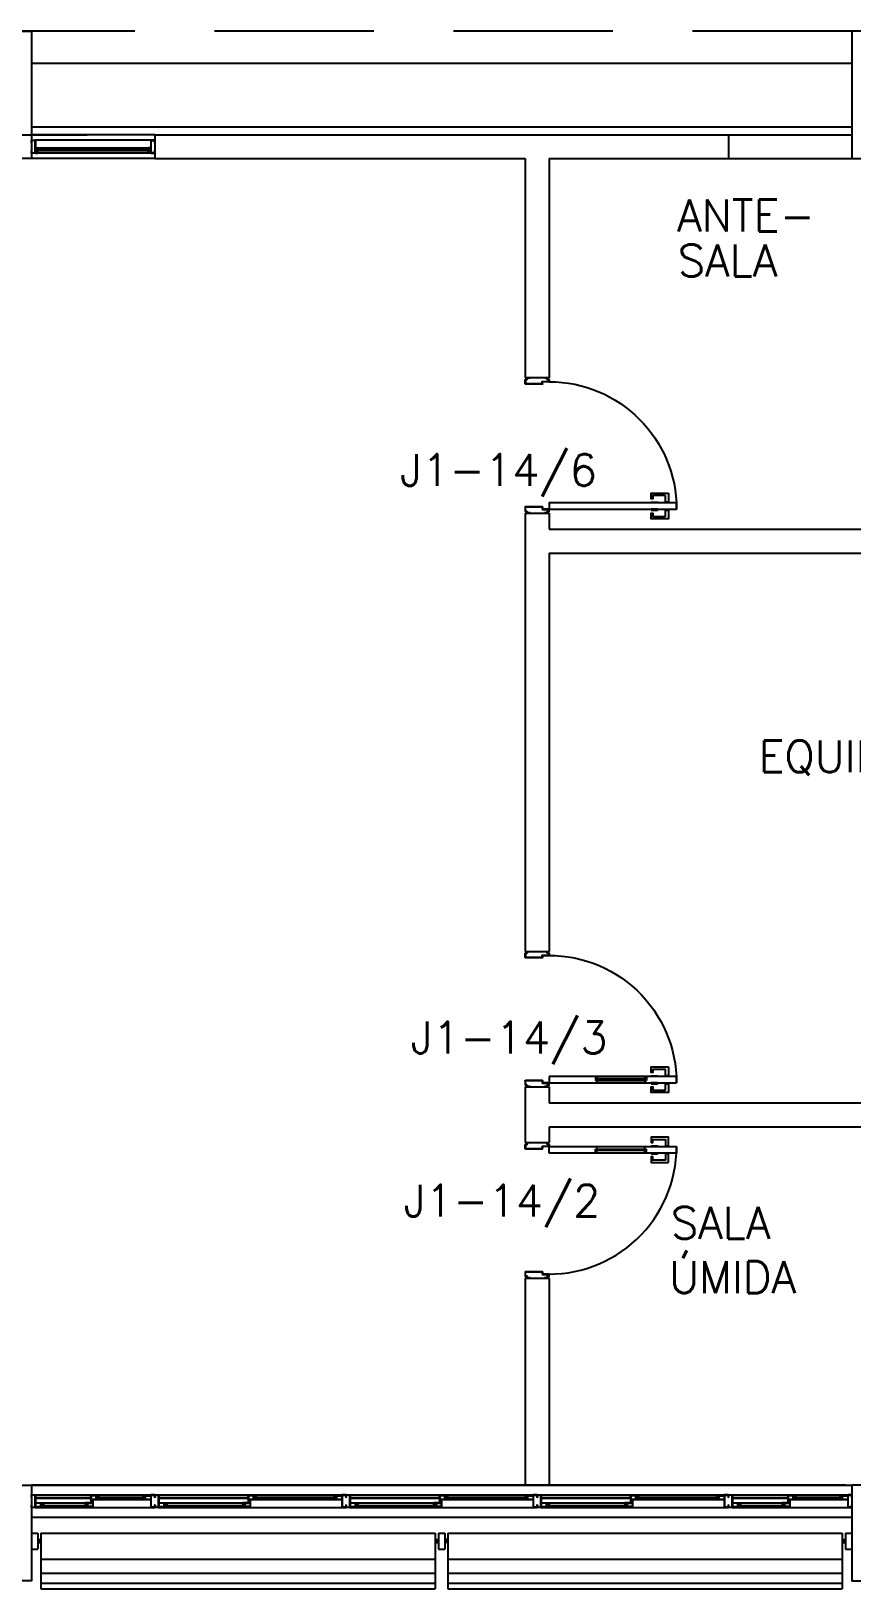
# Model space of a CAD drawing. Header units: millimetres. Extents: x 1887 to 2405, y 1100 to 1335.
# Drawn here: x 2076.41 to 2081.56, y 1254.95 to 1264.72 of the extents above; entities that cross this region are included whole.
import ezdxf

# ---------------------------------------------------------------- set-up
doc = ezdxf.new("R2010")
doc.units = ezdxf.units.MM
doc.linetypes.add('HIDDEN', pattern=[0.375, 0.25, -0.125])
for name, color, linetype in [('AR-ALV', 2, 'Continuous'), ('AR-BRISES', 1, 'Continuous'), ('AR-ESQ', 1, 'Continuous'), ('AR-ESQ-V', 1, 'Continuous'), ('AR-ESTC', 3, 'Continuous'), ('AR-PEITORIL', 1, 'Continuous'), ('AR-PERGOLAPROJ', 1, 'HIDDEN'), ('AR-PORTA', 1, 'Continuous'), ('AR-SHAFT', 1, 'Continuous'), ('BR-LINHAS', 1, 'Continuous'), ('BR-MONTANTE', 242, 'Continuous'), ('BR-PAINEL', 1, 'Continuous'), ('BR-SUPORTE', 1, 'Continuous'), ('DT-ESQ-BAGUETE-C', 2, 'Continuous'), ('DT-ESQ-BAGUETE-V', 1, 'Continuous'), ('DT-ESQ-CHAPA DOBRADA-V', 1, 'Continuous'), ('DT-ESQ-MARCO-V', 1, 'Continuous'), ('DT-ESQ-PERFIL CADEIRA-C', 2, 'Continuous'), ('DT-ESQ-PERFIL CADEIRA-V', 1, 'Continuous'), ('DT-ESQ-PERFIL U SIMPLES-C', 2, 'Continuous'), ('DT-ESQ-PERFIL U-C', 2, 'Continuous'), ('DT-ESQ-PERFIL U-V', 1, 'Continuous'), ('DT-ESQ-VIDRO-C', 2, 'Continuous'), ('ENDEREÇO', 2, 'Continuous'), ('maçaneta', 1, 'Continuous'), ('mov', 1, 'Continuous'), ('PM-PERFIL U-C', 2, 'Continuous'), ('PM-VIDRO', 1, 'Continuous'), ('pm1', 2, 'Continuous'), ('pm2', 2, 'Continuous'), ('TEXTO', 2, 'Continuous')]:
    doc.layers.add(name, color=color, linetype=linetype)
doc.styles.add('UNB-100', font='simplex.shx', dxfattribs={"height": 0.2})
doc.styles.add('UNB1-100', font='simplex.shx', dxfattribs={"height": 0.2})

# ---------------------------------------------------------------- blocks, each defined once
blk = doc.blocks.new('EF40-P')
at = {"layer": 'DT-ESQ-BAGUETE-C', "color": 2, "ltscale": 0.1}
for points in [[(0.4225, -0.08), (0.409, -0.08), (0.409, -0.0785), (0.422, -0.0785, 0.414214), (0.4225, -0.078), (0.4225, -0.067, 0.414214), (0.422, -0.0665), (0.409, -0.0665), (0.409, -0.065), (0.4225, -0.065, -0.414214), (0.424, -0.0665), (0.424, -0.0785, -0.414214)], [(0.7015, -0.08), (0.715, -0.08), (0.715, -0.0785), (0.702, -0.0785, -0.414214), (0.7015, -0.078), (0.7015, -0.067, -0.414214), (0.702, -0.0665), (0.715, -0.0665), (0.715, -0.065), (0.7015, -0.065, 0.414214), (0.7, -0.0665), (0.7, -0.0785, 0.414214)], [(1.41, -0.08), (1.3965, -0.08), (1.3965, -0.0785), (1.4095, -0.0785, 0.414214), (1.41, -0.078), (1.41, -0.067, 0.414214), (1.4095, -0.0665), (1.3965, -0.0665), (1.3965, -0.065), (1.41, -0.065, -0.414214), (1.4115, -0.0665), (1.4115, -0.0785, -0.414214)], [(1.9015, -0.08), (1.915, -0.08), (1.915, -0.0785), (1.902, -0.0785, -0.414214), (1.9015, -0.078), (1.9015, -0.067, -0.414214), (1.902, -0.0665), (1.915, -0.0665), (1.915, -0.065), (1.9015, -0.065, 0.414214), (1.9, -0.0665), (1.9, -0.0785, 0.414214)], [(2.61, -0.08), (2.5965, -0.08), (2.5965, -0.0785), (2.6095, -0.0785, 0.414214), (2.61, -0.078), (2.61, -0.067, 0.414214), (2.6095, -0.0665), (2.5965, -0.0665), (2.5965, -0.065), (2.61, -0.065, -0.414214), (2.6115, -0.0665), (2.6115, -0.0785, -0.414214)], [(3.1015, -0.08), (3.115, -0.08), (3.115, -0.0785), (3.102, -0.0785, -0.414214), (3.1015, -0.078), (3.1015, -0.067, -0.414214), (3.102, -0.0665), (3.115, -0.0665), (3.115, -0.065), (3.1015, -0.065, 0.414214), (3.1, -0.0665), (3.1, -0.0785, 0.414214)], [(3.81, -0.08), (3.7965, -0.08), (3.7965, -0.0785), (3.8095, -0.0785, 0.414214), (3.81, -0.078), (3.81, -0.067, 0.414214), (3.8095, -0.0665), (3.7965, -0.0665), (3.7965, -0.065), (3.81, -0.065, -0.414214), (3.8115, -0.0665), (3.8115, -0.0785, -0.414214)], [(4.3015, -0.08), (4.315, -0.08), (4.315, -0.0785), (4.302, -0.0785, -0.414214), (4.3015, -0.078), (4.3015, -0.067, -0.414214), (4.302, -0.0665), (4.315, -0.0665), (4.315, -0.065), (4.3015, -0.065, 0.414214), (4.3, -0.0665), (4.3, -0.0785, 0.414214)], [(4.7975, -0.08), (4.784, -0.08), (4.784, -0.0785), (4.797, -0.0785, 0.414214), (4.7975, -0.078), (4.7975, -0.067, 0.414214), (4.797, -0.0665), (4.784, -0.0665), (4.784, -0.065), (4.7975, -0.065, -0.414214), (4.799, -0.0665), (4.799, -0.0785, -0.414214)], [(5.0765, -0.08), (5.09, -0.08), (5.09, -0.0785), (5.077, -0.0785, -0.414214), (5.0765, -0.078), (5.0765, -0.067, -0.414214), (5.077, -0.0665), (5.09, -0.0665), (5.09, -0.065), (5.0765, -0.065, 0.414214), (5.075, -0.0665), (5.075, -0.0785, 0.414214)], [(0.0735, -0.125), (0.06, -0.125), (0.06, -0.1235), (0.073, -0.1235, 0.414214), (0.0735, -0.123), (0.0735, -0.112, 0.414214), (0.073, -0.1115), (0.06, -0.1115), (0.06, -0.11), (0.0735, -0.11, -0.414214), (0.075, -0.1115), (0.075, -0.1235, -0.414214)], [(0.339, -0.125), (0.3525, -0.125), (0.3525, -0.1235), (0.3395, -0.1235, -0.414214), (0.339, -0.123), (0.339, -0.112, -0.414214), (0.3395, -0.1115), (0.3525, -0.1115), (0.3525, -0.11), (0.339, -0.11, 0.414214), (0.3375, -0.1115), (0.3375, -0.1235, 0.414214)], [(0.8485, -0.125), (0.835, -0.125), (0.835, -0.1235), (0.848, -0.1235, 0.414214), (0.8485, -0.123), (0.8485, -0.112, 0.414214), (0.848, -0.1115), (0.835, -0.1115), (0.835, -0.11), (0.8485, -0.11, -0.414214), (0.85, -0.1115), (0.85, -0.1235, -0.414214)], [(1.3265, -0.125), (1.34, -0.125), (1.34, -0.1235), (1.327, -0.1235, -0.414214), (1.3265, -0.123), (1.3265, -0.112, -0.414214), (1.327, -0.1115), (1.34, -0.1115), (1.34, -0.11), (1.3265, -0.11, 0.414214), (1.325, -0.1115), (1.325, -0.1235, 0.414214)], [(2.0485, -0.125), (2.035, -0.125), (2.035, -0.1235), (2.048, -0.1235, 0.414214), (2.0485, -0.123), (2.0485, -0.112, 0.414214), (2.048, -0.1115), (2.035, -0.1115), (2.035, -0.11), (2.0485, -0.11, -0.414214), (2.05, -0.1115), (2.05, -0.1235, -0.414214)], [(2.5265, -0.125), (2.54, -0.125), (2.54, -0.1235), (2.527, -0.1235, -0.414214), (2.5265, -0.123), (2.5265, -0.112, -0.414214), (2.527, -0.1115), (2.54, -0.1115), (2.54, -0.11), (2.5265, -0.11, 0.414214), (2.525, -0.1115), (2.525, -0.1235, 0.414214)], [(3.2485, -0.125), (3.235, -0.125), (3.235, -0.1235), (3.248, -0.1235, 0.414214), (3.2485, -0.123), (3.2485, -0.112, 0.414214), (3.248, -0.1115), (3.235, -0.1115), (3.235, -0.11), (3.2485, -0.11, -0.414214), (3.25, -0.1115), (3.25, -0.1235, -0.414214)], [(3.7265, -0.125), (3.74, -0.125), (3.74, -0.1235), (3.727, -0.1235, -0.414214), (3.7265, -0.123), (3.7265, -0.112, -0.414214), (3.727, -0.1115), (3.74, -0.1115), (3.74, -0.11), (3.7265, -0.11, 0.414214), (3.725, -0.1115), (3.725, -0.1235, 0.414214)], [(4.4485, -0.125), (4.435, -0.125), (4.435, -0.1235), (4.448, -0.1235, 0.414214), (4.4485, -0.123), (4.4485, -0.112, 0.414214), (4.448, -0.1115), (4.435, -0.1115), (4.435, -0.11), (4.4485, -0.11, -0.414214), (4.45, -0.1115), (4.45, -0.1235, -0.414214)], [(4.714, -0.125), (4.7275, -0.125), (4.7275, -0.1235), (4.7145, -0.1235, -0.414214), (4.714, -0.123), (4.714, -0.112, -0.414214), (4.7145, -0.1115), (4.7275, -0.1115), (4.7275, -0.11), (4.714, -0.11, 0.414214), (4.7125, -0.1115), (4.7125, -0.1235, 0.414214)]]:
    blk.add_lwpolyline(points, format="xyb", close=True, dxfattribs=at)
at = {"layer": 'DT-ESQ-BAGUETE-V', "ltscale": 0.1}
for p, q in [((0.4225, -0.065), (0.7015, -0.065)), ((1.41, -0.065), (1.9015, -0.065)), ((2.61, -0.065), (3.1015, -0.065)), ((3.81, -0.065), (4.3015, -0.065)), ((4.7975, -0.065), (5.0765, -0.065))]:
    blk.add_line(p, q, dxfattribs=at)
at = {"layer": 'DT-ESQ-BAGUETE-V', "color": 1, "ltscale": 0.1}
for p, q in [((0.0735, -0.11), (0.339, -0.11)), ((0.8485, -0.11), (1.3265, -0.11)), ((2.0485, -0.11), (2.5265, -0.11)), ((3.2485, -0.11), (3.7265, -0.11)), ((4.4485, -0.11), (4.714, -0.11))]:
    blk.add_line(p, q, dxfattribs=at)
at = {"layer": 'DT-ESQ-CHAPA DOBRADA-V', "ltscale": 0.1}
for p, q in [((0.025, -0.077), (0.374, -0.077)), ((0.025, -0.08), (0.374, -0.08)), ((0.8, -0.077), (1.3615, -0.077)), ((0.8, -0.08), (1.3615, -0.08)), ((4.4, -0.077), (4.749, -0.077)), ((4.4, -0.08), (4.749, -0.08))]:
    blk.add_line(p, q, dxfattribs=at)
at = {"layer": 'DT-ESQ-CHAPA DOBRADA-V', "color": 1, "ltscale": 0.1}
for p, q in [((2, -0.077), (2.5615, -0.077)), ((2, -0.08), (2.5615, -0.08)), ((3.2, -0.077), (3.7615, -0.077)), ((3.2, -0.08), (3.7615, -0.08))]:
    blk.add_line(p, q, dxfattribs=at)
at = {"layer": 'DT-ESQ-PERFIL CADEIRA-C', "color": 2, "ltscale": 0.1}
for p, q in [((0.376, -0.0885), (0.4225, -0.0885)), ((0.75, -0.0885), (0.7015, -0.0885)), ((1.3635, -0.0885), (1.41, -0.0885)), ((1.95, -0.0885), (1.9015, -0.0885)), ((2.5635, -0.0885), (2.61, -0.0885)), ((3.15, -0.0885), (3.1015, -0.0885)), ((3.7635, -0.0885), (3.81, -0.0885)), ((4.35, -0.0885), (4.3015, -0.0885)), ((4.751, -0.0885), (4.7975, -0.0885)), ((5.125, -0.0885), (5.0765, -0.0885)), ((0.025, -0.1335), (0.0735, -0.1335)), ((0.3855, -0.1335), (0.339, -0.1335)), ((0.8, -0.1335), (0.8485, -0.1335)), ((1.373, -0.1335), (1.3265, -0.1335)), ((2, -0.1335), (2.0485, -0.1335)), ((2.573, -0.1335), (2.5265, -0.1335)), ((3.2, -0.1335), (3.2485, -0.1335)), ((3.773, -0.1335), (3.7265, -0.1335)), ((4.7605, -0.1335), (4.714, -0.1335))]:
    blk.add_line(p, q, dxfattribs=at)
at = {"layer": 'DT-ESQ-PERFIL CADEIRA-C', "ltscale": 0.1}
blk.add_line((4.4, -0.1335), (4.4485, -0.1335), dxfattribs=at)
at = {"layer": 'DT-ESQ-PERFIL CADEIRA-C', "color": 2, "ltscale": 0.1}
for points in [[(0.4225, -0.087, -1), (0.4225, -0.09), (0.376, -0.09, -0.414214), (0.374, -0.088), (0.374, -0.067, -0.414214), (0.376, -0.065), (0.4075, -0.065, -0.414214), (0.409, -0.0665), (0.409, -0.087)], [(0.409, -0.0885, -0.198913), (0.4079, -0.0881, -0.198913), (0.4075, -0.087), (0.4075, -0.067, 0.414214), (0.407, -0.0665), (0.376, -0.0665, 0.414214), (0.3755, -0.067), (0.3755, -0.088, 0.414214), (0.376, -0.0885)], [(0.7015, -0.09), (0.75, -0.09), (0.75, -0.0885), (0.715, -0.0885, 0.198912), (0.7161, -0.0881, 0.198913), (0.7165, -0.087), (0.7165, -0.067, -0.414214), (0.717, -0.0665), (0.75, -0.0665), (0.75, -0.065), (0.7165, -0.065, 0.414214), (0.715, -0.0665), (0.715, -0.0785), (0.715, -0.08), (0.715, -0.087), (0.7015, -0.087, 1)], [(1.41, -0.087, -1), (1.41, -0.09), (1.3635, -0.09, -0.414214), (1.3615, -0.088), (1.3615, -0.067, -0.414214), (1.3635, -0.065), (1.395, -0.065, -0.414214), (1.3965, -0.0665), (1.3965, -0.087)], [(1.3965, -0.0885, -0.198913), (1.3954, -0.0881, -0.198913), (1.395, -0.087), (1.395, -0.067, 0.414214), (1.3945, -0.0665), (1.3635, -0.0665, 0.414214), (1.363, -0.067), (1.363, -0.088, 0.414214), (1.3635, -0.0885)], [(1.9015, -0.09), (1.95, -0.09), (1.95, -0.0885), (1.915, -0.0885, 0.198912), (1.9161, -0.0881, 0.198913), (1.9165, -0.087), (1.9165, -0.067, -0.414214), (1.917, -0.0665), (1.95, -0.0665), (1.95, -0.065), (1.9165, -0.065, 0.414214), (1.915, -0.0665), (1.915, -0.0785), (1.915, -0.08), (1.915, -0.087), (1.9015, -0.087, 1)], [(2.61, -0.087, -1), (2.61, -0.09), (2.5635, -0.09, -0.414214), (2.5615, -0.088), (2.5615, -0.067, -0.414214), (2.5635, -0.065), (2.595, -0.065, -0.414214), (2.5965, -0.0665), (2.5965, -0.087)], [(2.5965, -0.0885, -0.198913), (2.5954, -0.0881, -0.198913), (2.595, -0.087), (2.595, -0.067, 0.414214), (2.5945, -0.0665), (2.5635, -0.0665, 0.414214), (2.563, -0.067), (2.563, -0.088, 0.414214), (2.5635, -0.0885)], [(3.1015, -0.09), (3.15, -0.09), (3.15, -0.0885), (3.115, -0.0885, 0.198912), (3.1161, -0.0881, 0.198913), (3.1165, -0.087), (3.1165, -0.067, -0.414214), (3.117, -0.0665), (3.15, -0.0665), (3.15, -0.065), (3.1165, -0.065, 0.414214), (3.115, -0.0665), (3.115, -0.0785), (3.115, -0.08), (3.115, -0.087), (3.1015, -0.087, 1)], [(3.81, -0.087, -1), (3.81, -0.09), (3.7635, -0.09, -0.414214), (3.7615, -0.088), (3.7615, -0.067, -0.414214), (3.7635, -0.065), (3.795, -0.065, -0.414214), (3.7965, -0.0665), (3.7965, -0.087)], [(3.7965, -0.0885, -0.198913), (3.7954, -0.0881, -0.198913), (3.795, -0.087), (3.795, -0.067, 0.414214), (3.7945, -0.0665), (3.7635, -0.0665, 0.414214), (3.763, -0.067), (3.763, -0.088, 0.414214), (3.7635, -0.0885)], [(4.3015, -0.09), (4.35, -0.09), (4.35, -0.0885), (4.315, -0.0885, 0.198912), (4.3161, -0.0881, 0.198913), (4.3165, -0.087), (4.3165, -0.067, -0.414214), (4.317, -0.0665), (4.35, -0.0665), (4.35, -0.065), (4.3165, -0.065, 0.414214), (4.315, -0.0665), (4.315, -0.0785), (4.315, -0.08), (4.315, -0.087), (4.3015, -0.087, 1)], [(4.7975, -0.087, -1), (4.7975, -0.09), (4.751, -0.09, -0.414214), (4.749, -0.088), (4.749, -0.067, -0.414214), (4.751, -0.065), (4.7825, -0.065, -0.414214), (4.784, -0.0665), (4.784, -0.087)], [(4.784, -0.0885, -0.198913), (4.7829, -0.0881, -0.198913), (4.7825, -0.087), (4.7825, -0.067, 0.414214), (4.782, -0.0665), (4.751, -0.0665, 0.414214), (4.7505, -0.067), (4.7505, -0.088, 0.414214), (4.751, -0.0885)], [(5.0765, -0.09), (5.125, -0.09), (5.125, -0.0885), (5.09, -0.0885, 0.198912), (5.0911, -0.0881, 0.198913), (5.0915, -0.087), (5.0915, -0.067, -0.414214), (5.092, -0.0665), (5.125, -0.0665), (5.125, -0.065), (5.0915, -0.065, 0.414214), (5.09, -0.0665), (5.09, -0.0785), (5.09, -0.08), (5.09, -0.087), (5.0765, -0.087, 1)], [(0.0735, -0.135), (0.025, -0.135), (0.025, -0.1335), (0.06, -0.1335, -0.198912), (0.0589, -0.1331, -0.198913), (0.0585, -0.132), (0.0585, -0.112, 0.414214), (0.058, -0.1115), (0.025, -0.1115), (0.025, -0.11), (0.0585, -0.11, -0.414214), (0.06, -0.1115), (0.06, -0.1235), (0.06, -0.125), (0.06, -0.132), (0.0735, -0.132, -1)], [(0.339, -0.132, 1), (0.339, -0.135), (0.3855, -0.135, 0.414214), (0.3875, -0.133), (0.3875, -0.112, 0.414214), (0.3855, -0.11), (0.354, -0.11, 0.414214), (0.3525, -0.1115), (0.3525, -0.132)], [(0.3525, -0.1335, 0.198913), (0.3536, -0.1331, 0.198913), (0.354, -0.132), (0.354, -0.112, -0.414214), (0.3545, -0.1115), (0.3855, -0.1115, -0.414214), (0.386, -0.112), (0.386, -0.133, -0.414214), (0.3855, -0.1335)], [(0.8485, -0.135), (0.8, -0.135), (0.8, -0.1335), (0.835, -0.1335, -0.198912), (0.8339, -0.1331, -0.198913), (0.8335, -0.132), (0.8335, -0.112, 0.414214), (0.833, -0.1115), (0.8, -0.1115), (0.8, -0.11), (0.8335, -0.11, -0.414214), (0.835, -0.1115), (0.835, -0.1235), (0.835, -0.125), (0.835, -0.132), (0.8485, -0.132, -1)], [(1.3265, -0.132, 1), (1.3265, -0.135), (1.373, -0.135, 0.414214), (1.375, -0.133), (1.375, -0.112, 0.414214), (1.373, -0.11), (1.3415, -0.11, 0.414214), (1.34, -0.1115), (1.34, -0.132)], [(1.34, -0.1335, 0.198913), (1.3411, -0.1331, 0.198913), (1.3415, -0.132), (1.3415, -0.112, -0.414214), (1.342, -0.1115), (1.373, -0.1115, -0.414214), (1.3735, -0.112), (1.3735, -0.133, -0.414214), (1.373, -0.1335)], [(2.0485, -0.135), (2, -0.135), (2, -0.1335), (2.035, -0.1335, -0.198912), (2.0339, -0.1331, -0.198913), (2.0335, -0.132), (2.0335, -0.112, 0.414214), (2.033, -0.1115), (2, -0.1115), (2, -0.11), (2.0335, -0.11, -0.414214), (2.035, -0.1115), (2.035, -0.1235), (2.035, -0.125), (2.035, -0.132), (2.0485, -0.132, -1)], [(2.5265, -0.132, 1), (2.5265, -0.135), (2.573, -0.135, 0.414214), (2.575, -0.133), (2.575, -0.112, 0.414214), (2.573, -0.11), (2.5415, -0.11, 0.414214), (2.54, -0.1115), (2.54, -0.132)], [(2.54, -0.1335, 0.198913), (2.5411, -0.1331, 0.198913), (2.5415, -0.132), (2.5415, -0.112, -0.414214), (2.542, -0.1115), (2.573, -0.1115, -0.414214), (2.5735, -0.112), (2.5735, -0.133, -0.414214), (2.573, -0.1335)], [(3.2485, -0.135), (3.2, -0.135), (3.2, -0.1335), (3.235, -0.1335, -0.198912), (3.2339, -0.1331, -0.198913), (3.2335, -0.132), (3.2335, -0.112, 0.414214), (3.233, -0.1115), (3.2, -0.1115), (3.2, -0.11), (3.2335, -0.11, -0.414214), (3.235, -0.1115), (3.235, -0.1235), (3.235, -0.125), (3.235, -0.132), (3.2485, -0.132, -1)], [(3.7265, -0.132, 1), (3.7265, -0.135), (3.773, -0.135, 0.414214), (3.775, -0.133), (3.775, -0.112, 0.414214), (3.773, -0.11), (3.7415, -0.11, 0.414214), (3.74, -0.1115), (3.74, -0.132)], [(3.74, -0.1335, 0.198913), (3.7411, -0.1331, 0.198913), (3.7415, -0.132), (3.7415, -0.112, -0.414214), (3.742, -0.1115), (3.773, -0.1115, -0.414214), (3.7735, -0.112), (3.7735, -0.133, -0.414214), (3.773, -0.1335)], [(4.4485, -0.135), (4.4, -0.135), (4.4, -0.1335), (4.435, -0.1335, -0.198912), (4.4339, -0.1331, -0.198913), (4.4335, -0.132), (4.4335, -0.112, 0.414214), (4.433, -0.1115), (4.4, -0.1115), (4.4, -0.11), (4.4335, -0.11, -0.414214), (4.435, -0.1115), (4.435, -0.1235), (4.435, -0.125), (4.435, -0.132), (4.4485, -0.132, -1)], [(4.714, -0.132, 1), (4.714, -0.135), (4.7605, -0.135, 0.414214), (4.7625, -0.133), (4.7625, -0.112, 0.414214), (4.7605, -0.11), (4.729, -0.11, 0.414214), (4.7275, -0.1115), (4.7275, -0.132)], [(4.7275, -0.1335, 0.198913), (4.7286, -0.1331, 0.198913), (4.729, -0.132), (4.729, -0.112, -0.414214), (4.7295, -0.1115), (4.7605, -0.1115, -0.414214), (4.761, -0.112), (4.761, -0.133, -0.414214), (4.7605, -0.1335)]]:
    blk.add_lwpolyline(points, format="xyb", close=True, dxfattribs=at)
at = {"layer": 'DT-ESQ-PERFIL CADEIRA-V', "ltscale": 0.1}
for p, q in [((0.4075, -0.09), (0.7015, -0.09)), ((1.395, -0.09), (1.9015, -0.09))]:
    blk.add_line(p, q, dxfattribs=at)
at = {"layer": 'DT-ESQ-PERFIL CADEIRA-V', "color": 1, "ltscale": 0.1}
for p, q in [((2.595, -0.09), (3.1015, -0.09)), ((3.795, -0.09), (4.3015, -0.09)), ((4.7825, -0.09), (5.0765, -0.09)), ((0.0735, -0.135), (0.339, -0.135)), ((0.8485, -0.135), (1.3265, -0.135)), ((2.0485, -0.135), (2.5265, -0.135)), ((4.4485, -0.135), (4.714, -0.135))]:
    blk.add_line(p, q, dxfattribs=at)
at = {"layer": 'DT-ESQ-PERFIL CADEIRA-V', "color": 2, "ltscale": 0.1}
blk.add_line((3.2485, -0.135), (3.7265, -0.135), dxfattribs=at)
at = {"layer": 'DT-ESQ-PERFIL U SIMPLES-C', "color": 2, "ltscale": 0.1}
for points in [[(0.376, -0.102), (0.384, -0.102), (0.384, -0.1005), (0.376, -0.1005, -0.414214), (0.3755, -0.1), (0.3755, -0.092, -0.414214), (0.376, -0.0915), (0.384, -0.0915), (0.384, -0.09), (0.376, -0.09, 0.414214), (0.374, -0.092), (0.374, -0.1, 0.414214)], [(1.3635, -0.102), (1.3715, -0.102), (1.3715, -0.1005), (1.3635, -0.1005, -0.414214), (1.363, -0.1), (1.363, -0.092, -0.414214), (1.3635, -0.0915), (1.3715, -0.0915), (1.3715, -0.09), (1.3635, -0.09, 0.414214), (1.3615, -0.092), (1.3615, -0.1, 0.414214)], [(2.5635, -0.102), (2.5715, -0.102), (2.5715, -0.1005), (2.5635, -0.1005, -0.414214), (2.563, -0.1), (2.563, -0.092, -0.414214), (2.5635, -0.0915), (2.5715, -0.0915), (2.5715, -0.09), (2.5635, -0.09, 0.414214), (2.5615, -0.092), (2.5615, -0.1, 0.414214)], [(3.7635, -0.102), (3.7715, -0.102), (3.7715, -0.1005), (3.7635, -0.1005, -0.414214), (3.763, -0.1), (3.763, -0.092, -0.414214), (3.7635, -0.0915), (3.7715, -0.0915), (3.7715, -0.09), (3.7635, -0.09, 0.414214), (3.7615, -0.092), (3.7615, -0.1, 0.414214)], [(4.751, -0.102), (4.759, -0.102), (4.759, -0.1005), (4.751, -0.1005, -0.414214), (4.7505, -0.1), (4.7505, -0.092, -0.414214), (4.751, -0.0915), (4.759, -0.0915), (4.759, -0.09), (4.751, -0.09, 0.414214), (4.749, -0.092), (4.749, -0.1, 0.414214)], [(0.3855, -0.098), (0.3775, -0.098), (0.3775, -0.0995), (0.3855, -0.0995, -0.414214), (0.386, -0.1), (0.386, -0.108, -0.414214), (0.3855, -0.1085), (0.3775, -0.1085), (0.3775, -0.11), (0.3855, -0.11, 0.414214), (0.3875, -0.108), (0.3875, -0.1, 0.414214)], [(1.373, -0.098), (1.365, -0.098), (1.365, -0.0995), (1.373, -0.0995, -0.414214), (1.3735, -0.1), (1.3735, -0.108, -0.414214), (1.373, -0.1085), (1.365, -0.1085), (1.365, -0.11), (1.373, -0.11, 0.414214), (1.375, -0.108), (1.375, -0.1, 0.414214)], [(2.573, -0.098), (2.565, -0.098), (2.565, -0.0995), (2.573, -0.0995, -0.414214), (2.5735, -0.1), (2.5735, -0.108, -0.414214), (2.573, -0.1085), (2.565, -0.1085), (2.565, -0.11), (2.573, -0.11, 0.414214), (2.575, -0.108), (2.575, -0.1, 0.414214)], [(3.773, -0.098), (3.765, -0.098), (3.765, -0.0995), (3.773, -0.0995, -0.414214), (3.7735, -0.1), (3.7735, -0.108, -0.414214), (3.773, -0.1085), (3.765, -0.1085), (3.765, -0.11), (3.773, -0.11, 0.414214), (3.775, -0.108), (3.775, -0.1, 0.414214)], [(4.7605, -0.098), (4.7525, -0.098), (4.7525, -0.0995), (4.7605, -0.0995, -0.414214), (4.761, -0.1), (4.761, -0.108, -0.414214), (4.7605, -0.1085), (4.7525, -0.1085), (4.7525, -0.11), (4.7605, -0.11, 0.414214), (4.7625, -0.108), (4.7625, -0.1, 0.414214)]]:
    blk.add_lwpolyline(points, format="xyb", close=True, dxfattribs=at)
at = {"layer": 'DT-ESQ-PERFIL U-C', "color": 2, "ltscale": 0.1}
for points in [[(0, -0.0615, -0.414214), (0.0015, -0.06), (0.0235, -0.06, -0.414214), (0.025, -0.0615), (0.025, -0.1385, -0.414214), (0.0235, -0.14), (0.0015, -0.14, -0.414214), (0, -0.1385), (0, -0.125), (0.0015, -0.125), (0.0015, -0.138, 0.414214), (0.002, -0.1385), (0.023, -0.1385, 0.414214), (0.0235, -0.138), (0.0235, -0.062, 0.414214), (0.023, -0.0615), (0.002, -0.0615, 0.414214), (0.0015, -0.062), (0.0015, -0.075), (0, -0.075)], [(0.775, -0.0615, 0.414214), (0.7735, -0.06), (0.7515, -0.06, 0.414214), (0.75, -0.0615), (0.75, -0.1385, 0.414214), (0.7515, -0.14), (0.7735, -0.14, 0.414214), (0.775, -0.1385), (0.775, -0.125), (0.7735, -0.125), (0.7735, -0.138, -0.414214), (0.773, -0.1385), (0.752, -0.1385, -0.414214), (0.7515, -0.138), (0.7515, -0.062, -0.414214), (0.752, -0.0615), (0.773, -0.0615, -0.414214), (0.7735, -0.062), (0.7735, -0.075), (0.775, -0.075)], [(0.775, -0.0615, -0.414214), (0.7765, -0.06), (0.7985, -0.06, -0.414214), (0.8, -0.0615), (0.8, -0.1385, -0.414214), (0.7985, -0.14), (0.7765, -0.14, -0.414214), (0.775, -0.1385), (0.775, -0.125), (0.7765, -0.125), (0.7765, -0.138, 0.414214), (0.777, -0.1385), (0.798, -0.1385, 0.414214), (0.7985, -0.138), (0.7985, -0.062, 0.414214), (0.798, -0.0615), (0.777, -0.0615, 0.414214), (0.7765, -0.062), (0.7765, -0.075), (0.775, -0.075)], [(1.975, -0.0615, 0.414214), (1.9735, -0.06), (1.9515, -0.06, 0.414214), (1.95, -0.0615), (1.95, -0.1385, 0.414214), (1.9515, -0.14), (1.9735, -0.14, 0.414214), (1.975, -0.1385), (1.975, -0.125), (1.9735, -0.125), (1.9735, -0.138, -0.414214), (1.973, -0.1385), (1.952, -0.1385, -0.414214), (1.9515, -0.138), (1.9515, -0.062, -0.414214), (1.952, -0.0615), (1.973, -0.0615, -0.414214), (1.9735, -0.062), (1.9735, -0.075), (1.975, -0.075)], [(1.975, -0.0615, -0.414214), (1.9765, -0.06), (1.9985, -0.06, -0.414214), (2, -0.0615), (2, -0.1385, -0.414214), (1.9985, -0.14), (1.9765, -0.14, -0.414214), (1.975, -0.1385), (1.975, -0.125), (1.9765, -0.125), (1.9765, -0.138, 0.414214), (1.977, -0.1385), (1.998, -0.1385, 0.414214), (1.9985, -0.138), (1.9985, -0.062, 0.414214), (1.998, -0.0615), (1.977, -0.0615, 0.414214), (1.9765, -0.062), (1.9765, -0.075), (1.975, -0.075)], [(3.175, -0.0615, 0.414214), (3.1735, -0.06), (3.1515, -0.06, 0.414214), (3.15, -0.0615), (3.15, -0.1385, 0.414214), (3.1515, -0.14), (3.1735, -0.14, 0.414214), (3.175, -0.1385), (3.175, -0.125), (3.1735, -0.125), (3.1735, -0.138, -0.414214), (3.173, -0.1385), (3.152, -0.1385, -0.414214), (3.1515, -0.138), (3.1515, -0.062, -0.414214), (3.152, -0.0615), (3.173, -0.0615, -0.414214), (3.1735, -0.062), (3.1735, -0.075), (3.175, -0.075)], [(3.175, -0.0615, -0.414214), (3.1765, -0.06), (3.1985, -0.06, -0.414214), (3.2, -0.0615), (3.2, -0.1385, -0.414214), (3.1985, -0.14), (3.1765, -0.14, -0.414214), (3.175, -0.1385), (3.175, -0.125), (3.1765, -0.125), (3.1765, -0.138, 0.414214), (3.177, -0.1385), (3.198, -0.1385, 0.414214), (3.1985, -0.138), (3.1985, -0.062, 0.414214), (3.198, -0.0615), (3.177, -0.0615, 0.414214), (3.1765, -0.062), (3.1765, -0.075), (3.175, -0.075)], [(4.375, -0.0615, 0.414214), (4.3735, -0.06), (4.3515, -0.06, 0.414214), (4.35, -0.0615), (4.35, -0.1385, 0.414214), (4.3515, -0.14), (4.3735, -0.14, 0.414214), (4.375, -0.1385), (4.375, -0.125), (4.3735, -0.125), (4.3735, -0.138, -0.414214), (4.373, -0.1385), (4.352, -0.1385, -0.414214), (4.3515, -0.138), (4.3515, -0.062, -0.414214), (4.352, -0.0615), (4.373, -0.0615, -0.414214), (4.3735, -0.062), (4.3735, -0.075), (4.375, -0.075)], [(4.375, -0.0615, -0.414214), (4.3765, -0.06), (4.3985, -0.06, -0.414214), (4.4, -0.0615), (4.4, -0.1385, -0.414214), (4.3985, -0.14), (4.3765, -0.14, -0.414214), (4.375, -0.1385), (4.375, -0.125), (4.3765, -0.125), (4.3765, -0.138, 0.414214), (4.377, -0.1385), (4.398, -0.1385, 0.414214), (4.3985, -0.138), (4.3985, -0.062, 0.414214), (4.398, -0.0615), (4.377, -0.0615, 0.414214), (4.3765, -0.062), (4.3765, -0.075), (4.375, -0.075)], [(5.15, -0.0615, 0.414214), (5.1485, -0.06), (5.1265, -0.06, 0.414214), (5.125, -0.0615), (5.125, -0.1385, 0.414214), (5.1265, -0.14), (5.1485, -0.14, 0.414214), (5.15, -0.1385), (5.15, -0.125), (5.1485, -0.125), (5.1485, -0.138, -0.414214), (5.148, -0.1385), (5.127, -0.1385, -0.414214), (5.1265, -0.138), (5.1265, -0.062, -0.414214), (5.127, -0.0615), (5.148, -0.0615, -0.414214), (5.1485, -0.062), (5.1485, -0.075), (5.15, -0.075)]]:
    blk.add_lwpolyline(points, format="xyb", close=True, dxfattribs=at)
at = {"layer": 'DT-ESQ-PERFIL U-V', "color": 1, "ltscale": 0.1}
for p, q in [((0.0235, -0.06), (0.7515, -0.06)), ((0.7985, -0.06), (1.9515, -0.06)), ((1.9985, -0.06), (3.1515, -0.06)), ((4.3985, -0.06), (5.1265, -0.06)), ((0.0235, -0.14), (0.7515, -0.14)), ((0.7985, -0.14), (1.9515, -0.14)), ((1.9985, -0.14), (3.1515, -0.14)), ((4.3985, -0.14), (5.1265, -0.14))]:
    blk.add_line(p, q, dxfattribs=at)
at = {"layer": 'DT-ESQ-PERFIL U-V', "ltscale": 0.1}
for p, q in [((3.1985, -0.06), (4.3515, -0.06)), ((3.1985, -0.14), (4.3515, -0.14))]:
    blk.add_line(p, q, dxfattribs=at)
at = {"layer": 'DT-ESQ-VIDRO-C', "ltscale": 0.1}
for points in [[(0.7125, -0.085), (0.7125, -0.082), (0.4115, -0.082), (0.4115, -0.085)], [(1.9125, -0.085), (1.9125, -0.082), (1.399, -0.082), (1.399, -0.085)], [(3.1125, -0.085), (3.1125, -0.082), (2.599, -0.082), (2.599, -0.085)], [(4.3125, -0.085), (4.3125, -0.082), (3.799, -0.082), (3.799, -0.085)], [(5.0875, -0.085), (5.0875, -0.082), (4.7865, -0.082), (4.7865, -0.085)], [(0.063, -0.13), (0.063, -0.127), (0.3495, -0.127), (0.3495, -0.13)], [(0.838, -0.13), (0.838, -0.127), (1.337, -0.127), (1.337, -0.13)], [(2.038, -0.13), (2.038, -0.127), (2.537, -0.127), (2.537, -0.13)], [(3.238, -0.13), (3.238, -0.127), (3.737, -0.127), (3.737, -0.13)], [(4.438, -0.13), (4.438, -0.127), (4.7245, -0.127), (4.7245, -0.13)]]:
    blk.add_lwpolyline(points, close=True, dxfattribs=at)
blk = doc.blocks.new('BR-MODULO1')
at = {"layer": 'BR-LINHAS'}
for p, q in [((0.06, -0.2648), (2.535, -0.2648)), ((2.615, -0.2648), (5.09, -0.2648)), ((0.06, -0.3524), (2.535, -0.3524)), ((2.615, -0.3524), (5.09, -0.3524)), ((0.06, -0.4147), (2.535, -0.4147)), ((2.615, -0.4147), (5.09, -0.4147))]:
    blk.add_line(p, q, dxfattribs=at)
at = {"layer": 'BR-MONTANTE'}
for p, q in [((0, -0.1), (0, -0.2)), ((0, -0.1), (0.04, -0.1)), ((0.04, -0.1), (0.04, -0.2)), ((2.5547, -0.1), (2.5947, -0.1)), ((2.5547, -0.1), (2.5547, -0.2)), ((2.5947, -0.1), (2.5947, -0.2)), ((5.11, -0.1), (5.11, -0.2)), ((5.11, -0.1), (5.15, -0.1)), ((5.15, -0.1), (5.15, -0.2)), ((0, -0.2), (0.04, -0.2)), ((2.5547, -0.2), (2.5947, -0.2)), ((5.11, -0.2), (5.15, -0.2))]:
    blk.add_line(p, q, dxfattribs=at)
at = {"layer": 'BR-PAINEL'}
for p, q in [((0.06, -0.1), (2.535, -0.1)), ((0.06, -0.1), (0.06, -0.45)), ((2.535, -0.1), (2.535, -0.45)), ((2.615, -0.1), (2.615, -0.45)), ((2.615, -0.1), (5.09, -0.1)), ((5.09, -0.1), (5.09, -0.45)), ((0.06, -0.45), (2.535, -0.45)), ((2.615, -0.45), (5.09, -0.45))]:
    blk.add_line(p, q, dxfattribs=at)
at = {"layer": 'BR-SUPORTE'}
for p, q in [((0.04, -0.14), (0.06, -0.14)), ((0.04, -0.16), (0.06, -0.16)), ((0.05, -0.14), (0.05, -0.16)), ((2.5347, -0.14), (2.5547, -0.14)), ((2.5347, -0.16), (2.5547, -0.16)), ((2.5447, -0.14), (2.5447, -0.16)), ((2.6147, -0.14), (2.5947, -0.14)), ((2.6147, -0.16), (2.5947, -0.16)), ((2.6047, -0.14), (2.6047, -0.16)), ((5.09, -0.14), (5.11, -0.14)), ((5.09, -0.16), (5.11, -0.16)), ((5.1, -0.14), (5.1, -0.16))]:
    blk.add_line(p, q, dxfattribs=at)
blk = doc.blocks.new('EF04A-P')
at = {"layer": 'DT-ESQ-BAGUETE-C', "ltscale": 0.1}
for points in [[(0.039, -0.05), (0.0255, -0.05), (0.0255, -0.0485), (0.039, -0.0485), (0.039, -0.0365), (0.0255, -0.0365), (0.0255, -0.035), (0.039, -0.035, -0.414214), (0.0405, -0.0365), (0.0405, -0.0485, -0.414214)], [(0.736, -0.05), (0.7495, -0.05), (0.7495, -0.0485), (0.736, -0.0485), (0.736, -0.0365), (0.7495, -0.0365), (0.7495, -0.035), (0.736, -0.035, 0.414214), (0.7345, -0.0365), (0.7345, -0.0485, 0.414214)]]:
    blk.add_lwpolyline(points, format="xyb", close=True, dxfattribs=at)
at = {"layer": 'DT-ESQ-BAGUETE-V', "ltscale": 0.1}
blk.add_line((0.736, -0.05), (0.039, -0.05), dxfattribs=at)
at = {"layer": 'DT-ESQ-CHAPA DOBRADA-V', "ltscale": 0.1}
blk.add_line((0.735, -0.067), (0.04, -0.067), dxfattribs=at)
at = {"layer": 'DT-ESQ-MARCO-V', "ltscale": 0.1}
for p, q in [((0.0235, -0.035), (0.7515, -0.035)), ((0.0235, -0.115), (0.7515, -0.115))]:
    blk.add_line(p, q, dxfattribs=at)
at = {"layer": 'DT-ESQ-PERFIL U-C', "ltscale": 0.1}
for points in [[(0.025, -0.0655), (0.025, -0.0655, 0.414214), (0.0235, -0.067), (0.0235, -0.1135), (0.0015, -0.1135), (0.0015, -0.1), (0, -0.1), (0, -0.1135, 0.414214), (0.0015, -0.115), (0.0235, -0.115, 0.414214), (0.025, -0.1135), (0.025, -0.067), (0.04, -0.067, 1), (0.04, -0.064), (0.025, -0.064), (0.025, -0.0365, 0.414214), (0.0235, -0.035), (0.0015, -0.035, 0.414214), (0, -0.0365), (0, -0.05), (0.0015, -0.05), (0.0015, -0.0365), (0.0235, -0.0365), (0.0235, -0.064, 0.414214), (0.025, -0.0655), (0.04, -0.0655)], [(0.75, -0.0655), (0.75, -0.0655, -0.414214), (0.7515, -0.067), (0.7515, -0.1135), (0.7735, -0.1135), (0.7735, -0.1), (0.775, -0.1), (0.775, -0.1135, -0.414214), (0.7735, -0.115), (0.7515, -0.115, -0.414214), (0.75, -0.1135), (0.75, -0.067), (0.735, -0.067, -1), (0.735, -0.064), (0.75, -0.064), (0.75, -0.0365, -0.414214), (0.7515, -0.035), (0.7735, -0.035, -0.414214), (0.775, -0.0365), (0.775, -0.05), (0.7735, -0.05), (0.7735, -0.0365), (0.7515, -0.0365), (0.7515, -0.064, -0.414214), (0.75, -0.0655), (0.735, -0.0655)]]:
    blk.add_lwpolyline(points, format="xyb", dxfattribs=at)
at = {"layer": 'DT-ESQ-VIDRO-C', "ltscale": 0.1}
blk.add_lwpolyline([(0.027, -0.062), (0.027, -0.052), (0.748, -0.052), (0.748, -0.062)], close=True, dxfattribs=at)
blk = doc.blocks.new('PM3')
at = {"layer": 'maçaneta'}
for points in [[(0.02, 0.825), (-0.035, 0.825), (-0.035, 0.715), (0, 0.715), (0, 0.725), (-0.02, 0.725), (-0.02, 0.8035, -0.414214), (-0.0185, 0.805), (0.02, 0.805)], [(0.125, 0.825), (0.07, 0.825), (0.07, 0.805), (0.1085, 0.805, -0.414214), (0.11, 0.8035), (0.11, 0.725), (0.09, 0.725), (0.09, 0.715), (0.125, 0.715)]]:
    blk.add_lwpolyline(points, format="xyb", close=True, dxfattribs=at)
for points in [[(0.02, 0.715), (0.02, 0.755), (0.025, 0.755), (0.025, 0.715)], [(0.07, 0.715), (0.07, 0.755), (0.065, 0.755), (0.065, 0.715)]]:
    blk.add_lwpolyline(points, close=True, dxfattribs=at)
at = {"layer": 'mov'}
blk.add_arc((0.025, 0.075), 0.8, 0, 90, dxfattribs=at)
at = {"layer": 'PM-PERFIL U-C'}
for p, q in [((0, 0.045), (0, 0.0635)), ((0.002, 0.045), (0, 0.045)), ((0.0015, 0.065), (0.01, 0.065)), ((0.002, 0.063), (0.002, 0.045)), ((0.0105, 0.063), (0.002, 0.063)), ((0.01, 0.065), (0.01, 0.0735)), ((0.0115, 0.075), (0.0235, 0.075)), ((0.012, 0.073), (0.012, 0.0645)), ((0.023, 0.073), (0.012, 0.073)), ((0.023, 0.0335), (0.023, 0.073)), ((0.038, 0.032), (0.0245, 0.032)), ((0.025, 0.0735), (0.025, 0.034)), ((0.0385, 0.034), (0.025, 0.034)), ((0.038, 0.032), (0.038, -0.073)), ((0.04, 0.0325), (0.04, -0.0735)), ((0.81, 0.0325), (0.81, -0.0735)), ((0.8115, 0.034), (0.825, 0.034)), ((0.812, 0.032), (0.8255, 0.032)), ((0.812, 0.032), (0.812, -0.073)), ((0.825, 0.0735), (0.825, 0.034)), ((0.8385, 0.075), (0.8265, 0.075)), ((0.827, 0.073), (0.838, 0.073)), ((0.827, 0.0335), (0.827, 0.073)), ((0.838, 0.073), (0.838, 0.0645)), ((0.8395, 0.063), (0.848, 0.063)), ((0.84, 0.065), (0.84, 0.0735)), ((0.8485, 0.065), (0.84, 0.065)), ((0.848, 0.063), (0.848, 0.045)), ((0.848, 0.045), (0.85, 0.045)), ((0.85, 0.045), (0.85, 0.0635)), ((0, -0.045), (0.002, -0.045)), ((0, -0.0635), (0, -0.045)), ((0.01, -0.065), (0.0015, -0.065)), ((0.002, -0.045), (0.002, -0.063)), ((0.002, -0.063), (0.0105, -0.063)), ((0.01, -0.0735), (0.01, -0.065)), ((0.0385, -0.075), (0.0115, -0.075)), ((0.012, -0.0645), (0.012, -0.073)), ((0.012, -0.073), (0.038, -0.073)), ((0.8115, -0.075), (0.8385, -0.075)), ((0.838, -0.073), (0.812, -0.073)), ((0.838, -0.0645), (0.838, -0.073)), ((0.848, -0.063), (0.8395, -0.063)), ((0.84, -0.0735), (0.84, -0.065)), ((0.84, -0.065), (0.8485, -0.065)), ((0.85, -0.045), (0.848, -0.045)), ((0.848, -0.045), (0.848, -0.063)), ((0.85, -0.0635), (0.85, -0.045))]:
    blk.add_line(p, q, dxfattribs=at)
for centre, start, end in [((0.0015, 0.0635), 90, 180), ((0.0115, 0.0735), 90, 180), ((0.0105, 0.0645), 270, 0), ((0.0245, 0.0335), 180, 270), ((0.0235, 0.0735), 360, 90), ((0.0385, 0.0325), 0, 90), ((0.8115, 0.0325), 90, 180), ((0.8265, 0.0735), 90, 180), ((0.8255, 0.0335), 270, 0), ((0.8395, 0.0645), 180, 270), ((0.8385, 0.0735), 0, 90), ((0.8485, 0.0635), 0, 90), ((0.0015, -0.0635), 180, 270), ((0.0115, -0.0735), 180, 270), ((0.0105, -0.0645), 0, 90), ((0.0385, -0.0735), 269.93864, 0), ((0.8115, -0.0735), 180, 270.06136), ((0.8395, -0.0645), 90, 180), ((0.8385, -0.0735), 270, 0), ((0.8485, -0.0635), 270, 0)]:
    blk.add_arc(centre, 0.0015, start, end, dxfattribs=at)
at = {"layer": 'pm1'}
blk.add_lwpolyline([(0.065, 0.875), (0.065, 0.075), (0.025, 0.075), (0.025, 0.875)], close=True, dxfattribs=at)
blk = doc.blocks.new('PM3V')
at = {"layer": 'maçaneta'}
for points in [[(0.02, 0.9), (-0.035, 0.9), (-0.035, 0.79), (0, 0.79), (0, 0.8), (-0.02, 0.8), (-0.02, 0.8785, -0.414214), (-0.0185, 0.88), (0.02, 0.88)], [(0.125, 0.9), (0.07, 0.9), (0.07, 0.88), (0.1085, 0.88, -0.414214), (0.11, 0.8785), (0.11, 0.8), (0.09, 0.8), (0.09, 0.79), (0.125, 0.79)]]:
    blk.add_lwpolyline(points, format="xyb", close=True, dxfattribs=at)
for points in [[(0.02, 0.79), (0.02, 0.83), (0.025, 0.83), (0.025, 0.79)], [(0.07, 0.79), (0.07, 0.83), (0.065, 0.83), (0.065, 0.79)]]:
    blk.add_lwpolyline(points, close=True, dxfattribs=at)
at = {"layer": 'mov'}
blk.add_arc((0.025, 0.15), 0.8, 356.84716, 90, dxfattribs=at)
at = {"layer": 'PM-PERFIL U-C'}
for p, q in [((0, 0.12), (0, 0.1385)), ((0.002, 0.12), (0, 0.12)), ((0.0015, 0.14), (0.01, 0.14)), ((0.002, 0.138), (0.002, 0.12)), ((0.0105, 0.138), (0.002, 0.138)), ((0.01, 0.14), (0.01, 0.1485)), ((0.0115, 0.15), (0.0235, 0.15)), ((0.012, 0.148), (0.012, 0.1395)), ((0.023, 0.148), (0.012, 0.148)), ((0.023, 0.1085), (0.023, 0.148)), ((0.038, 0.107), (0.0245, 0.107)), ((0.025, 0.1485), (0.025, 0.109)), ((0.0385, 0.109), (0.025, 0.109)), ((0.038, 0.107), (0.038, 0.002)), ((0.04, 0.1075), (0.04, 0.0015)), ((0.81, 0.1075), (0.81, 0.0015)), ((0.8115, 0.109), (0.825, 0.109)), ((0.812, 0.107), (0.8255, 0.107)), ((0.812, 0.107), (0.812, 0.002)), ((0.825, 0.1485), (0.825, 0.109)), ((0.8385, 0.15), (0.8265, 0.15)), ((0.827, 0.148), (0.838, 0.148)), ((0.827, 0.1085), (0.827, 0.148)), ((0.838, 0.148), (0.838, 0.1395)), ((0.8395, 0.138), (0.848, 0.138)), ((0.84, 0.14), (0.84, 0.1485)), ((0.8485, 0.14), (0.84, 0.14)), ((0.848, 0.138), (0.848, 0.12)), ((0.848, 0.12), (0.85, 0.12)), ((0.85, 0.12), (0.85, 0.1385)), ((0, 0.03), (0.002, 0.03)), ((0, 0.0115), (0, 0.03)), ((0.01, 0.01), (0.0015, 0.01)), ((0.002, 0.03), (0.002, 0.012)), ((0.002, 0.012), (0.0105, 0.012)), ((0.01, 0.0015), (0.01, 0.01)), ((0.0385, 0), (0.0115, 0)), ((0.012, 0.0105), (0.012, 0.002)), ((0.012, 0.002), (0.038, 0.002)), ((0.8115, 0), (0.8385, 0)), ((0.838, 0.002), (0.812, 0.002)), ((0.838, 0.0105), (0.838, 0.002)), ((0.848, 0.012), (0.8395, 0.012)), ((0.84, 0.0015), (0.84, 0.01)), ((0.84, 0.01), (0.8485, 0.01)), ((0.85, 0.03), (0.848, 0.03)), ((0.848, 0.03), (0.848, 0.012)), ((0.85, 0.0115), (0.85, 0.03))]:
    blk.add_line(p, q, dxfattribs=at)
for centre, start, end in [((0.0015, 0.1385), 90, 180), ((0.0115, 0.1485), 90, 180), ((0.0105, 0.1395), 270, 0), ((0.0245, 0.1085), 180, 270), ((0.0235, 0.1485), 360, 90), ((0.0385, 0.1075), 0, 90), ((0.8115, 0.1075), 90, 180), ((0.8265, 0.1485), 90, 180), ((0.8255, 0.1085), 270, 0), ((0.8395, 0.1395), 180, 270), ((0.8385, 0.1485), 0, 90), ((0.8485, 0.1385), 0, 90), ((0.0015, 0.0115), 180, 270), ((0.0115, 0.0015), 180, 270), ((0.0105, 0.0105), 0, 90), ((0.0385, 0.0015), 269.93864, 0), ((0.8115, 0.0015), 180, 270.06136), ((0.8395, 0.0105), 90, 180), ((0.8385, 0.0015), 270, 0), ((0.8485, 0.0115), 270, 0)]:
    blk.add_arc(centre, 0.0015, start, end, dxfattribs=at)
at = {"layer": 'PM-VIDRO'}
for p, q in [((0.04, 0.45), (0.04, 0.75)), ((0.05, 0.75), (0.05, 0.45))]:
    blk.add_line(p, q, dxfattribs=at)
at = {"layer": 'pm1'}
for p, q in [((0.025, 0.95), (0.065, 0.95)), ((0.025, 0.75), (0.025, 0.95)), ((0.065, 0.95), (0.065, 0.76)), ((0.04, 0.75), (0.025, 0.75)), ((0.065, 0.76), (0.04, 0.76)), ((0.04, 0.75), (0.04, 0.76)), ((0.05, 0.76), (0.05, 0.75)), ((0.065, 0.75), (0.05, 0.75)), ((0.065, 0.76), (0.065, 0.75)), ((0.025, 0.15), (0.025, 0.45)), ((0.04, 0.45), (0.025, 0.45)), ((0.04, 0.44), (0.04, 0.45)), ((0.065, 0.44), (0.04, 0.44)), ((0.065, 0.45), (0.05, 0.45)), ((0.05, 0.45), (0.05, 0.44)), ((0.065, 0.45), (0.065, 0.44)), ((0.065, 0.44), (0.065, 0.15)), ((0.065, 0.15), (0.025, 0.15))]:
    blk.add_line(p, q, dxfattribs=at)
at = {"layer": 'pm2'}
for p, q in [((0.025, 0.45), (0.025, 0.75)), ((0.065, 0.75), (0.065, 0.45)), ((0.025, 0.15), (0.025, 0.109)), ((0.025, 0.109), (0.035, 0.109)), ((0.8252, 0.109), (0.8152, 0.109)), ((0.8152, 0), (0.8402, 0)), ((0.8402, 0.01), (0.8502, 0.01)), ((0.8402, 0), (0.8402, 0.01))]:
    blk.add_line(p, q, dxfattribs=at)

msp = doc.modelspace()

# ---------------------------------------------------------------- linework, layer by layer
at = {"layer": 'AR-ALV'}
for p, q in [((2077.1847, 1264.0735), (2080.7847, 1264.0735)), ((2077.1847, 1264.0735), (2077.1847, 1263.9235)), ((2080.7847, 1264.0735), (2080.7847, 1263.9235)), ((2077.1847, 1263.9235), (2079.5097, 1263.9235)), ((2079.5097, 1263.9235), (2079.5097, 1262.5485)), ((2079.6597, 1263.9235), (2079.6597, 1262.5485)), ((2079.6597, 1263.9235), (2080.7847, 1263.9235)), ((2079.6597, 1262.5485), (2079.5097, 1262.5485)), ((2079.5097, 1261.6985), (2079.5097, 1258.9485)), ((2079.5097, 1261.6985), (2079.6597, 1261.6985)), ((2079.6597, 1261.6985), (2079.6597, 1261.5985)), ((2079.6597, 1261.5985), (2082.2097, 1261.5985)), ((2079.6597, 1261.4485), (2084.3097, 1261.4485)), ((2079.6597, 1261.4485), (2079.6597, 1258.9485)), ((2079.5097, 1258.9485), (2079.6597, 1258.9485)), ((2079.5097, 1258.0985), (2079.5097, 1257.7485)), ((2079.5097, 1258.0985), (2079.6597, 1258.0985)), ((2079.6597, 1258.0985), (2079.6597, 1257.9985)), ((2079.6597, 1257.9985), (2082.4597, 1257.9985)), ((2079.6597, 1257.8485), (2082.2097, 1257.8485)), ((2079.6597, 1257.8485), (2079.6597, 1257.7485)), ((2079.5097, 1257.7485), (2079.6597, 1257.7485)), ((2079.5097, 1256.8985), (2079.5097, 1255.5985)), ((2079.5097, 1256.8985), (2079.6597, 1256.8985)), ((2079.6597, 1256.8985), (2079.6597, 1255.5985)), ((2079.6597, 1255.5985), (2079.5097, 1255.5985))]:
    msp.add_line(p, q, dxfattribs=at)
at = {"layer": 'AR-ESQ-V'}
msp.add_line((2081.5197, 1255.5985), (2076.4097, 1255.5985), dxfattribs=at)
at = {"layer": 'AR-ESTC'}
for points in [[(2076.2097, 1264.7235), (2076.4097, 1264.7235), (2076.4097, 1263.9235), (2076.2097, 1263.9235)], [(2081.7597, 1264.7235), (2081.5597, 1264.7235), (2081.5597, 1263.9235), (2081.7597, 1263.9235)], [(2076.2097, 1255.5985), (2076.4097, 1255.5985), (2076.4097, 1254.9985), (2076.2097, 1254.9985)], [(2081.7597, 1255.5985), (2081.5597, 1255.5985), (2081.5597, 1254.9985), (2081.7597, 1254.9985)]]:
    msp.add_lwpolyline(points, close=True, dxfattribs=at)
at = {"layer": 'AR-PEITORIL'}
for p, q in [((2077.1847, 1264.0735), (2076.4097, 1264.0735)), ((2080.7847, 1264.0735), (2081.5597, 1264.0735)), ((2077.1847, 1263.9235), (2076.4097, 1263.9235)), ((2080.7847, 1263.9235), (2081.5597, 1263.9235)), ((2076.4097, 1255.5985), (2081.5597, 1255.5985)), ((2076.4097, 1255.3985), (2081.5597, 1255.3985))]:
    msp.add_line(p, q, dxfattribs=at)
at = {"layer": 'AR-PERGOLAPROJ', "ltscale": 4}
msp.add_lwpolyline([(2063.7597, 1264.0735), (2117.5597, 1264.0735), (2117.5597, 1264.7235), (2063.7597, 1264.7235)], close=True, dxfattribs=at)
at = {"layer": 'AR-SHAFT'}
for p, q in [((2076.4097, 1264.5235), (2081.5597, 1264.5235)), ((2076.4097, 1264.1235), (2081.5597, 1264.1235))]:
    msp.add_line(p, q, dxfattribs=at)

# ---------------------------------------------------------------- block references
at = {"layer": 'AR-BRISES'}
msp.add_blockref('BR-MODULO1', (2076.4097, 1255.3985), dxfattribs=at)
at = {"layer": 'AR-ESQ', "rotation": 180}
msp.add_blockref('EF04A-P', (2077.1847, 1263.9235), dxfattribs=at)
at = {"layer": 'AR-ESQ'}
msp.add_blockref('EF40-P', (2076.4097, 1255.5985), dxfattribs=at)
at = {"layer": 'AR-PORTA', "xscale": -1, "rotation": 270}
for name, p in [('PM3', (2079.5847, 1261.6985)), ('PM3V', (2079.5097, 1258.0985))]:
    msp.add_blockref(name, p, dxfattribs=at)
at = {"layer": 'AR-PORTA', "rotation": 270}
msp.add_blockref('PM3V', (2079.5097, 1257.7485), dxfattribs=at)

# ---------------------------------------------------------------- texts
at = {"layer": 'ENDEREÇO', "style": 'UNB1-100'}
for s, p in [('J1-14/6', (2078.7248, 1261.8695)), ('J1-14/3', (2078.7917, 1258.3084)), ('J1-14/2', (2078.7471, 1257.2846))]:
    msp.add_text(s, height=0.2, dxfattribs=at).set_placement(p)
at = {"layer": 'TEXTO', "style": 'UNB-100'}
for s, p in [('ANTE-', (2080.4633, 1263.4671)), ('SALA', (2080.4671, 1263.1843)), ('EQUIPAMENTOS', (2080.9744, 1260.0727)), ('SALA', (2080.4237, 1257.1455)), ('ÚMIDA', (2080.4126, 1256.8043))]:
    msp.add_text(s, height=0.2, dxfattribs=at).set_placement(p)

doc.saveas('drawing.dxf')
